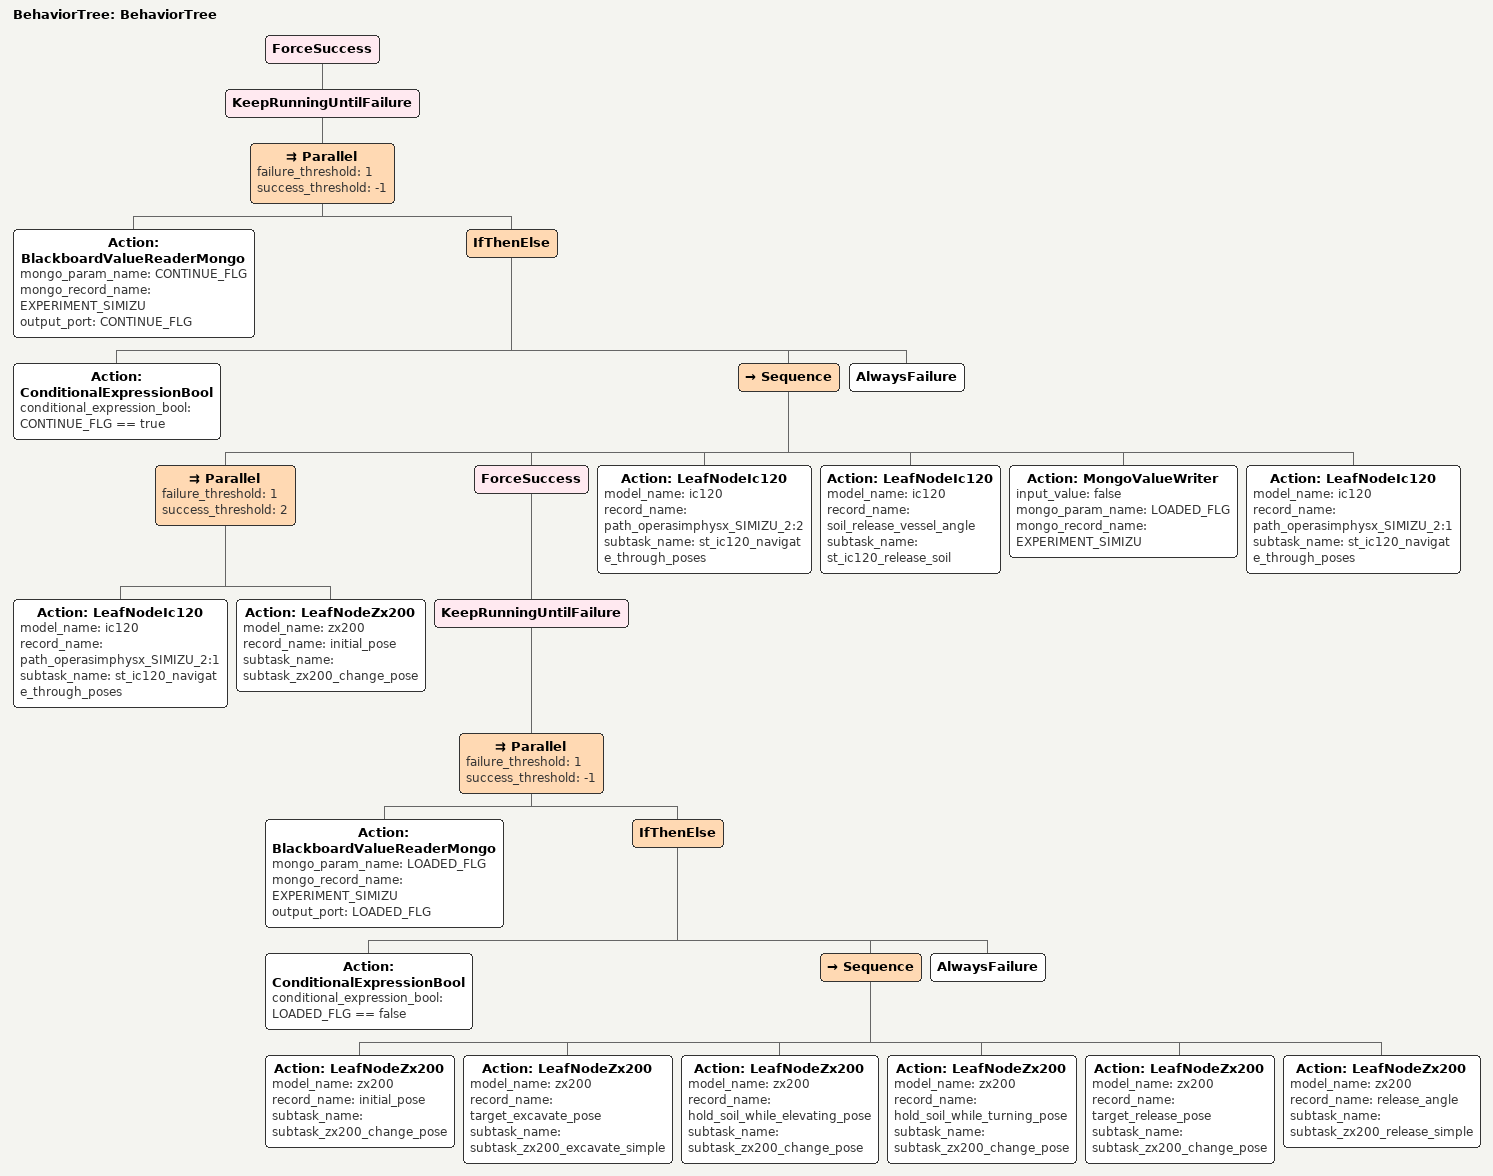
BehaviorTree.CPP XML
<?xml version="1.0"?>
<root main_tree_to_execute="BehaviorTree">
    <BehaviorTree ID="BehaviorTree">
        <ForceSuccess>
            <KeepRunningUntilFailure>
                <Parallel failure_threshold="1" success_threshold="-1">
                    <Action ID="BlackboardValueReaderMongo" mongo_param_name="CONTINUE_FLG" mongo_record_name="EXPERIMENT_SIMIZU" output_port="CONTINUE_FLG"/>
                    <IfThenElse>
                        <Action ID="ConditionalExpressionBool" conditional_expression_bool="CONTINUE_FLG == true"/>
                        <Sequence>
                            <Parallel failure_threshold="1" success_threshold="2">
                                <Action  model_name="ic120" ID="LeafNodeIc120" record_name="path_operasimphysx_SIMIZU_2:1" subtask_name="st_ic120_navigate_through_poses"/>
                                <Action  model_name="zx200" ID="LeafNodeZx200" record_name="initial_pose" subtask_name="subtask_zx200_change_pose"/>
                            </Parallel>
                            <ForceSuccess>
                                <KeepRunningUntilFailure>
                                    <Parallel failure_threshold="1" success_threshold="-1">
                                        <Action ID="BlackboardValueReaderMongo" mongo_param_name="LOADED_FLG" mongo_record_name="EXPERIMENT_SIMIZU" output_port="LOADED_FLG"/>
                                        <IfThenElse>
                                            <Action ID="ConditionalExpressionBool" conditional_expression_bool="LOADED_FLG == false"/>
                                            <Sequence>
                                                <Action  model_name="zx200" ID="LeafNodeZx200" record_name="initial_pose" subtask_name="subtask_zx200_change_pose"/>
                                                <Action  model_name="zx200" ID="LeafNodeZx200" record_name="target_excavate_pose" subtask_name="subtask_zx200_excavate_simple"/>
                                                <Action  model_name="zx200" ID="LeafNodeZx200" record_name="hold_soil_while_elevating_pose" subtask_name="subtask_zx200_change_pose"/>
                                                <Action  model_name="zx200" ID="LeafNodeZx200" record_name="hold_soil_while_turning_pose" subtask_name="subtask_zx200_change_pose"/>
                                                <Action  model_name="zx200" ID="LeafNodeZx200" record_name="target_release_pose" subtask_name="subtask_zx200_change_pose"/>
                                                <Action  model_name="zx200" ID="LeafNodeZx200" record_name="release_angle" subtask_name="subtask_zx200_release_simple"/>
                                            </Sequence>
                                            <AlwaysFailure/>
                                        </IfThenElse>
                                    </Parallel>
                                </KeepRunningUntilFailure>
                            </ForceSuccess>
                            <Action  model_name="ic120" ID="LeafNodeIc120" record_name="path_operasimphysx_SIMIZU_2:2" subtask_name="st_ic120_navigate_through_poses"/>
                            <Action  model_name="ic120" ID="LeafNodeIc120" record_name="soil_release_vessel_angle" subtask_name="st_ic120_release_soil"/>
                            <Action ID="MongoValueWriter" input_value="false" mongo_param_name="LOADED_FLG" mongo_record_name="EXPERIMENT_SIMIZU"/>
                            <Action  model_name="ic120" ID="LeafNodeIc120" record_name="path_operasimphysx_SIMIZU_2:1" subtask_name="st_ic120_navigate_through_poses"/>
                        </Sequence>
                        <AlwaysFailure/>
                    </IfThenElse>
                </Parallel>
            </KeepRunningUntilFailure>
        </ForceSuccess>
    </BehaviorTree>
</root>
